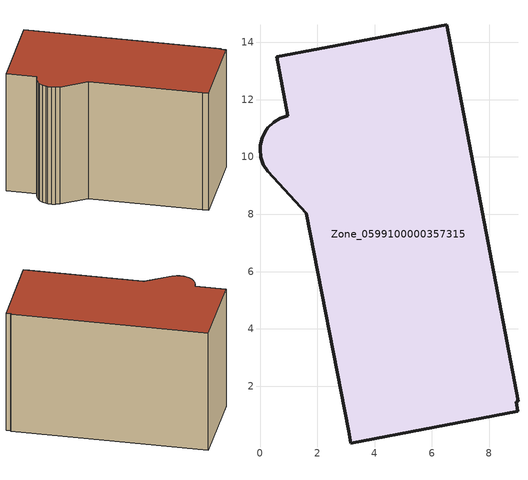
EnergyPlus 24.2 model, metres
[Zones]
Zone_0599100000357315
 floor ground (C_G): 3.17,0 3.09,0.43 1.62,8.04 0.26,9.5 0.12,9.73 0.03,9.99 0,10.27 0.01,10.4 0.07,10.67 0.2,10.91 0.28,11.03 0.48,11.22 0.71,11.36 0.97,11.44 0.58,13.5 6.51,14.62 9.01,1.47 8.94,1.46 9.01,1.12 z0
 wall outside (C_F): 0.48,11.22 0.28,11.03 0.2,10.91 0.07,10.67 0.01,10.4 0,10.27 0.03,9.99 0.12,9.73 0.26,9.5 1.62,8.04 3.09,0.43 3.17,0 9.01,1.12 8.94,1.46 9.01,1.47 6.51,14.62 0.58,13.5 0.97,11.44 0.71,11.36 0.48,11.22 z0:8.94
 roof outside (C_R): 8.94,1.46 9.01,1.47 6.51,14.62 0.58,13.5 0.97,11.44 0.71,11.36 0.48,11.22 0.28,11.03 0.2,10.91 0.07,10.67 0.01,10.4 0,10.27 0.03,9.99 0.12,9.73 0.26,9.5 1.62,8.04 3.09,0.43 3.17,0 9.01,1.12 z8.94
[BUILDING]
Pand.0599100000357315: North Axis=0; Terrain=City; Loads Convergence Tolerance Value=0.04; Temperature Convergence Tolerance Value=0.4; Solar Distribution=FullExterior; Maximum Number of Warmup Days=25; Minimum Number of Warmup Days=1
[Site:Location]
Rotterdam.The.Hague.AP_ZH_NLD Design_Conditions: Latitude=51.96; Longitude=4.45; Time Zone=1; Elevation=-4.5
[SITE:GROUNDTEMPERATURE:BUILDINGSURFACE]
18, 18, 18, 18, 18, 18, 18, 18, 18, 18, 18, 18
[MATERIAL] Thermal Absorptance=0.9; Solar Absorptance=0.7; Visible Absorptance=0.7
Name | Roughness | Thickness | Conductivity | Density | Specific Heat
G.D.1992-2005 | MediumSmooth | 0.15 | 0.06 | 540 | 1210
F.D.1992-2005 | Rough | 0.3 | 0.12 | 1920 | 840
R.D.1992-2005 | MediumRough | 0.2 | 0.08 | 1500 | 1000
[CONSTRUCTION]
C_G: G.D.1992-2005
C_F: F.D.1992-2005
C_R: R.D.1992-2005
[ZONE]
Zone_0599100000357315: Type=1; Multiplier=1; Ceiling Height=Autocalculate; Volume=Autocalculate; Floor Area=autocalculate; Part of Total Floor Area=Yes
[ZONEINFILTRATION:DESIGNFLOWRATE]
Infil_Zone_0599100000357315: Zone or ZoneList or Space or SpaceList=Zone_0599100000357315; Schedule=AlwaysOn; Design Flow Rate Calculation Method=Flow/Area; Flow Rate per Floor Area=0.0021; Constant Term Coefficient=1; Temperature Term Coefficient=0; Velocity Term Coefficient=0; Velocity Squared Term Coefficient=0
[HVACTEMPLATE:ZONE:IDEALLOADSAIRSYSTEM]
Zone_0599100000357315: Maximum Heating Supply Air Temperature=50; Minimum Cooling Supply Air Temperature=13; Maximum Heating Supply Air Humidity Ratio=0.0156; Minimum Cooling Supply Air Humidity Ratio=0.0077; Heating Limit=NoLimit; Cooling Limit=NoLimit; Dehumidification Control Type=ConstantSensibleHeatRatio; Cooling Sensible Heat Ratio=0.7; Dehumidification Setpoint=60; Humidification Control Type=None; Humidification Setpoint=30; Outdoor Air Method=None; Outdoor Air Flow Rate per Person=0.00944; Outdoor Air Flow Rate per Zone Floor Area=0; Outdoor Air Flow Rate per Zone=0; Demand Controlled Ventilation Type=None; Outdoor Air Economizer Type=NoEconomizer; Heat Recovery Type=None; Sensible Heat Recovery Effectiveness=0.7; Latent Heat Recovery Effectiveness=0.65
[ZONECONTROL:THERMOSTAT]
ThermostatControl_Zone_0599100000357315: Zone or ZoneList=Zone_0599100000357315; Control Type Schedule=DualSetpointControlType; Control 1=Thermostat_Zone_0599100000357315; Temperature Difference Between Cutout And Setpoint=0
[THERMOSTATSETPOINT:DUALSETPOINT]
Thermostat_Zone_0599100000357315: Heating Setpoint Temperature Schedule=HeatingSetpoint_Zone_0599100000357315; Cooling Setpoint Temperature Schedule=CoolingSetpoint_Zone_0599100000357315
[SCHEDULE:COMPACT]
HeatingSetpoint_Zone_0599100000357315: Through: 12/31, For: AllDays, Until: 24:00, 21
CoolingSetpoint_Zone_0599100000357315: Through: 12/31, For: AllDays, Until: 24:00, 24
DualSetpointControlType: Through: 12/31, For: AllDays, Until: 24:00, 4
AlwaysOn: Through: 12/31, For: AllDays, Until: 24:00, 1
